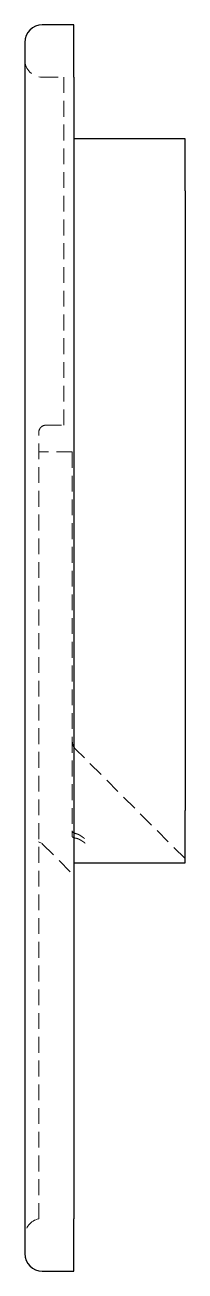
# Model space of a CAD drawing. Header units: millimetres. Extents: x 56 to 229, y 7 to 164.
# Drawn here: x 216.6 to 229.4, y 7 to 107 of the extents above.
import ezdxf

# ---------------------------------------------------------------- set-up
doc = ezdxf.new("R2010")
doc.units = ezdxf.units.MM
doc.linetypes.add('HIDDEN', pattern=[1.905, 1.27, -0.635])

msp = doc.modelspace()

# ---------------------------------------------------------------- linework, layer by layer
at = {"color": 7, "linetype": 'Continuous', "lineweight": 25}
for p, q in [((220.49, 107), (217.97, 107)), ((220.49, 102.81), (220.49, 107)), ((216.58, 105.6), (216.58, 102.81)), ((216.58, 102.81), (216.58, 11.19)), ((220.49, 102.81), (220.49, 11.19)), ((229.42, 97.87), (220.49, 97.87)), ((229.42, 93.68), (229.42, 97.87)), ((229.42, 93.68), (229.42, 43.96)), ((229.42, 39.77), (229.42, 43.96)), ((220.49, 39.77), (229.42, 39.77)), ((216.58, 11.19), (216.58, 8.4)), ((220.49, 7), (220.49, 11.19)), ((217.97, 7), (220.49, 7))]:
    msp.add_line(p, q, dxfattribs=at)
at = {"color": 7, "linetype": 'HIDDEN', "lineweight": 18}
for p, q in [((217.97, 102.81), (219.7, 102.81)), ((219.7, 102.81), (219.7, 74.88)), ((217.69, 11.19), (217.69, 74.32)), ((218.25, 74.88), (219.7, 74.88)), ((220.37, 72.73), (217.69, 72.73)), ((220.37, 72.73), (220.37, 41.88)), ((229.42, 40.1), (220.64, 48.89)), ((217.66, 41.45), (217.96, 41.3)), ((217.96, 41.29), (220.49, 38.77)), ((217.98, 41.3), (217.97, 41.3))]:
    msp.add_line(p, q, dxfattribs=at)
at = {"color": 7, "linetype": 'Continuous', "lineweight": 25}
for centre, start, end in [((217.97, 105.6), 90, 180), ((217.97, 8.4), 180, 270)]:
    msp.add_arc(centre, 1.4, start, end, dxfattribs=at)
at = {"color": 7, "linetype": 'HIDDEN', "lineweight": 18}
for centre, radius, start, end in [((217.97, 104.21), 1.4, 180, 270), ((218.25, 74.32), 0.559, 90, 120), ((217.97, 9.82), 1.4, 101.537, 180)]:
    msp.add_arc(centre, radius, start, end, dxfattribs=at)
for points, knots in [([(217.97, 74.8), (217.89, 74.75), (217.82, 74.68), (217.72, 74.51), (217.69, 74.42), (217.69, 74.32)], [0, 0, 0, 0, 0.5, 0.5, 1, 1, 1, 1]), ([(220.62, 48.91), (220.58, 48.95), (220.51, 49.03), (220.43, 49.18), (220.38, 49.34), (220.38, 49.45), (220.37, 49.5)], [0, 0, 0, 0, 0.24996, 0.49998, 0.74994, 1, 1, 1, 1]), ([(221.36, 41.71), (221.33, 41.73), (221.27, 41.78), (221.18, 41.84), (221.1, 41.9), (221, 41.96), (220.9, 42.02), (220.79, 42.07), (220.72, 42.09), (220.69, 42.1)], [0, 0, 0, 0, 0.144452, 0.276013, 0.394916, 0.501347, 0.681197, 0.84707, 1, 1, 1, 1]), ([(221.4, 41.34), (221.37, 41.37), (221.32, 41.41), (221.24, 41.46), (221.17, 41.51), (221.1, 41.55), (221.02, 41.6), (220.91, 41.66), (220.79, 41.71), (220.72, 41.72), (220.69, 41.73)], [0, 0, 0, 0, 0.122478, 0.233711, 0.333906, 0.423232, 0.501851, 0.684876, 0.850223, 1, 1, 1, 1])]:
    msp.add_open_spline(points, degree=3, knots=knots, dxfattribs=at)
for points in [[(220.69, 42.1), (220.48, 42.15), (220.37, 42.23), (220.37, 42.32)], [(220.69, 41.73), (220.49, 41.76), (220.37, 41.82), (220.37, 41.88)]]:
    msp.add_open_spline(points, degree=3, dxfattribs=at)

doc.saveas('drawing.dxf')
